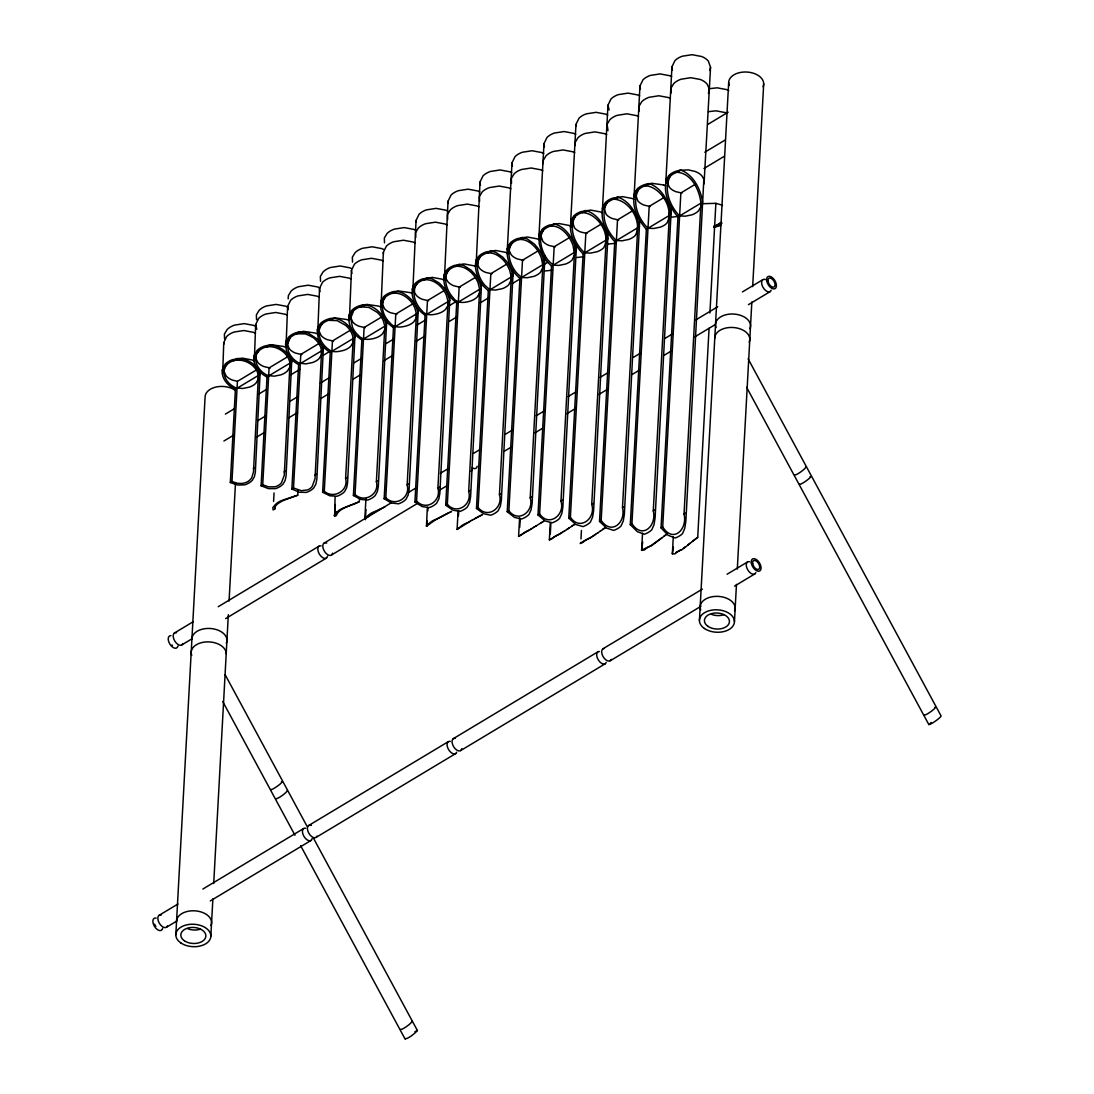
<?xml version="1.0" encoding="UTF-8"?>
<svg xmlns="http://www.w3.org/2000/svg" width="1094" height="1094" viewBox="0 0 1094 1094"><rect width="100%" height="100%" fill="white"/><g stroke="black" fill="none" stroke-linecap="round" stroke-linejoin="round"><path stroke-width="1.5" d="M175.819 934.823L205.084 397.026A17.531 11.213 3.1 0 1 215.997 387.044A17.531 11.213 3.1 0 1 235.06 390.175M222.697 373.41L223.75 342.6L226.732 336.46A21.36 13.675 3.1 0 1 234.089 332.043L243.853 330.525L253.398 332.316A17.449 11.172 3.1 0 1 255.435 333.246M260.181 371.687L255.326 472.43L254.396 476.752L252.235 480.416A21.36 13.675 3.1 0 1 244.878 484.833L237.713 485.052L230.328 482.536L235.401 389.245L260.03 374.449L259.346 372.302A19.692 15.425 25.7 0 0 253.767 364.562M230.328 482.536L231.969 481.551L237.425 381.355L255.914 370.251M210.841 936.095L212.879 898.83M213.713 883.514L228.331 614.719M229.07 601.071L235.47 483.384M254.369 359.953L255.668 324.535L258.663 318.409A21.36 13.675 3.1 0 1 266.02 313.978L275.784 312.474L285.329 314.265A17.449 11.172 3.1 0 1 287.366 315.181M231.969 481.551L237.576 483.316L241.979 483.466A17.395 14.072 36.6 0 0 251.811 477.572L253.493 471.911L258.54 372.685M291.825 358.928L286.081 475.917L285.137 480.43L282.977 484.218A21.36 13.675 3.1 0 1 275.62 488.635L268.454 488.635L261.097 485.777L267.018 376.938L291.647 362.141L290.963 359.899A20.389 16.26 30 0 0 285.384 351.694L283.373 350.012A20.157 16.068 30 0 0 273.979 345.595L269.001 345.02L264.269 346.196A21.36 13.675 3.1 0 0 256.912 350.613L253.917 356.753M261.097 485.777L262.738 484.792L269.097 367.899L287.585 356.794M273.582 501.462L274.047 492.956M298.019 490.071L297.746 495.185L282.813 500.095A21.36 13.675 3.1 0 0 275.442 504.512L272.803 507.602L273.117 509.968L274.772 508.983L274.95 505.578M286.04 346.497L287.599 306.484L290.58 300.344A21.36 13.675 3.1 0 1 297.937 295.927L307.701 294.409L317.246 296.2A17.449 11.172 3.1 0 1 319.284 297.13M262.738 484.792L268.331 486.816L274.799 486.816A16.779 13.743 42.7 0 0 281.445 482.823L284.249 475.329L290.17 359.912M323.427 346.771L316.836 479.404L315.879 484.109L313.704 488.006A21.36 13.675 3.1 0 1 306.347 492.423L299.209 492.232L291.866 489.018L298.635 364.63L323.25 349.834L322.58 347.495A21.265 17.203 34.4 0 0 317.014 338.853L308.125 333.055L299.141 331.879M291.866 489.018L293.507 488.033L300.782 354.429L319.27 343.325M317.725 333.041L319.516 288.419L322.511 282.293A21.36 13.675 3.1 0 1 329.868 277.862L339.632 276.344L349.177 278.136A17.449 11.172 3.1 0 1 351.215 279.066M293.507 488.033L301.301 490.686L307.469 489.934A16.178 13.36 48.6 0 0 312.187 486.502L315.004 478.734L321.773 347.755M355.112 333.096L347.577 482.892L346.62 487.787L344.446 491.808A21.36 13.675 3.1 0 1 337.089 496.225L329.95 495.828L322.634 492.259L330.238 352.323L354.866 337.526L354.21 335.092A22.263 18.215 38.8 0 0 348.658 326.012C343.407 320.651 335.133 316.193 327.612 319.27A21.36 13.675 3.1 0 0 320.255 323.701L317.274 329.827M322.634 492.259L324.275 491.274L332.453 340.972L350.942 329.868M336.487 512.047L336.296 515.465L334.655 516.45L335.092 496.826M334.846 513.031L335.297 504.498M349.396 319.585L351.447 270.368L354.429 264.228A21.36 13.675 3.1 0 1 361.786 259.811L371.55 258.293L381.095 260.085A17.449 11.172 3.1 0 1 383.146 261.015M324.275 491.274C333.656 499.425 348.836 490.768 345.608 478.461L353.225 338.511L352.473 335.256A20.116 16.451 38.8 0 0 345.663 325.328L337.198 320.665L328.556 320.296A19.309 12.362 3.1 0 0 323.181 323.113C318.067 327.106 318.19 334.846 320.843 340.234A20.116 16.246 39.3 0 0 328.733 349.506C333.041 353.047 339.208 351.543 344.104 350.244A19.309 12.362 3.1 0 0 350.75 346.251L353.212 342.162L353.212 338.484M386.743 320.296L378.333 486.379L377.375 491.466L375.187 495.596A21.36 13.675 3.1 0 1 367.816 500.026L360.705 499.411L353.389 495.5L361.854 340.015L386.483 325.219L384.856 320.159A23.453 19.35 43.1 0 0 380.302 313.157C375.803 308.385 369.28 304.077 362.483 304.952M353.389 495.5L355.044 494.515L364.124 327.516L382.613 316.412M336.296 515.465C339.277 507.301 352.104 505.879 359.283 501.667L359.461 498.249M365.943 498.618L364.835 518.953L367.652 515.903A21.36 13.675 3.1 0 1 375.01 511.472L384.938 506.878M365.423 519.691L365.97 509.558M381.068 306.129L383.365 252.304L386.36 246.164A21.36 13.675 3.1 0 1 393.717 241.747L403.481 240.229L413.026 242.02A17.449 11.172 3.1 0 1 415.064 242.95M355.044 494.515C364.452 503.445 379.782 494.187 376.377 481.702L384.828 326.217L383.215 320.528A21.155 17.463 43.1 0 0 377.307 312.405L368.869 307.387L360.227 306.84A19.309 12.362 3.1 0 0 354.853 309.657L349.806 313.185L348.945 316.371M418.264 309.752L409.088 489.866L408.117 495.144L405.915 499.397A21.36 13.675 3.1 0 1 398.558 503.814L391.447 503.008L384.158 498.741L393.471 327.708L418.086 312.911L416.472 307.646A24.724 20.526 47.4 0 0 411.946 300.317C406.941 294.655 398.722 289.103 390.968 292.358A21.36 13.675 3.1 0 0 383.597 296.775L380.616 302.915M384.158 498.741L385.799 497.756L395.796 314.06L412.862 303.817M412.739 292.672L416.048 220.441L419.029 214.301A21.36 13.675 3.1 0 1 426.387 209.884L436.15 208.366L445.696 210.157A17.449 11.172 3.1 0 1 447.747 211.087M385.799 497.756C395.249 507.466 410.729 497.606 407.146 484.943L416.445 313.91L414.845 308.002A22.331 18.543 47.4 0 0 410.742 301.383C406.189 296.036 399.023 291.975 391.83 293.411A19.309 12.362 3.1 0 0 386.524 296.2L381.478 299.729L380.849 301.971L380.89 309.465L383.748 317.246A24.724 20.239 47.8 0 0 389.013 324.139L393.471 327.708M449.949 296.009L439.843 493.353L438.858 498.823L436.656 503.199A21.36 13.675 3.1 0 1 429.299 507.616L422.188 506.59L414.927 501.982L425.074 315.4L420.629 311.626A26.106 21.442 51.8 0 1 415.392 304.405C412.247 298.115 410.031 289.103 415.282 283.319A21.36 13.675 3.1 0 1 422.64 278.902L432.403 277.384L441.949 279.175A17.449 11.172 3.1 0 1 443.986 280.105M448.048 305.24L445.586 309.328A19.309 12.362 3.1 0 1 438.94 313.322C433.142 315.14 425.621 316.18 421.641 310.368A23.589 19.377 51.8 0 1 416.91 303.845C413.518 297.513 412.11 287.913 418.195 282.744A19.309 12.362 3.1 0 1 423.501 279.955C430.831 278.601 437.915 283.045 442.386 288.556A23.589 19.665 51.5 0 1 446.461 295.476L448.048 301.561L437.901 488.184C441.661 501.025 426.031 511.486 416.568 500.997L427.467 300.604L444.547 290.361M449.935 512.375L451.576 511.39L435.453 519.896L426.482 526.132L427.357 507.288M426.947 526.173L427.234 521.086M427.781 510.912L427.973 507.52M444.41 279.202L448.034 201.241L451.015 195.101A21.36 13.675 3.1 0 1 458.386 190.684L468.136 189.166L477.681 190.958A17.449 11.172 3.1 0 1 479.733 191.888M479.664 292.932L477.203 297.021A19.309 12.362 3.1 0 1 470.557 301.014C464.718 302.86 457.087 303.9 453.272 297.841A24.943 20.526 55.6 0 1 448.554 291.018C445.244 284.467 443.685 274.649 449.866 269.288A19.309 12.362 3.1 0 1 455.172 266.485L459.042 264.283L463.979 265.637L471.117 270.204L475.22 274.635A27.61 23.07 55.5 0 1 479.719 282.621L481.319 288.296L470.598 496.854L469.599 502.488L467.384 506.987A21.36 13.675 3.1 0 1 460.027 511.404L452.943 510.187L445.696 505.223L456.69 303.093L452.26 299.113A27.61 22.714 55.6 0 1 447.036 291.565C443.973 285.042 441.634 275.838 446.954 269.862A21.36 13.675 3.1 0 1 454.311 265.445L464.075 263.928L473.62 265.719A17.449 11.172 3.1 0 1 475.658 266.649M459.453 265.432A18.434 11.802 3.1 0 0 455.254 266.471C462.365 265.254 469.75 270.013 474.017 275.715A24.943 20.841 55.5 0 1 478.092 282.936L479.664 289.254L468.67 491.425C472.581 504.457 456.786 515.506 447.337 504.238L459.152 287.148L474.796 277.753M470.283 521.264L457.087 529.414L458.112 510.775M458.454 515.821L458.728 510.734M476.095 265.746L480.02 182.028L483.001 175.888A21.36 13.675 3.1 0 1 490.372 171.471L500.122 169.953L509.667 171.744A17.449 11.172 3.1 0 1 511.718 172.674M481.401 286.642L481.579 283.319M513.277 269.548L501.353 500.341L500.341 506.166L498.126 510.789A21.36 13.675 3.1 0 1 490.768 515.206L483.685 513.783L476.464 508.464L488.307 290.785L483.876 286.601A29.237 24.054 59.3 0 1 478.68 278.724C475.685 271.982 473.237 262.56 478.625 256.406A21.36 13.675 3.1 0 1 485.982 251.989L495.746 250.471L505.291 252.263A17.449 11.172 3.1 0 1 507.329 253.193M511.459 273.76L499.438 494.666C503.513 507.903 487.541 519.527 478.105 507.479L490.823 273.691L506.467 264.297M508.478 253.835L507.315 249.09L512.006 162.815L515 156.674A21.36 13.675 3.1 0 1 522.358 152.257L532.108 150.74L541.667 152.531A17.449 11.172 3.1 0 1 543.704 153.461M544.962 255.846L532.094 503.828L531.082 509.845L528.867 514.59A21.36 13.675 3.1 0 1 521.496 519.007L514.44 517.366L507.219 511.705L519.91 278.478L515.506 274.088A30.974 25.463 62.7 0 1 510.31 265.869C507.397 258.909 504.84 249.295 510.296 242.95A21.36 13.675 3.1 0 1 517.667 238.533L527.417 237.015L536.963 238.807A17.449 11.172 3.1 0 1 539.014 239.736M543.144 259.962L530.207 497.907C534.419 511.336 518.283 523.534 508.874 510.72L522.494 260.235L538.139 250.841M531.766 528.539L528.689 530.453A21.36 13.675 3.1 0 0 521.332 534.884L518.597 536.388L519.623 517.626M519.718 527.39L520.17 518.871M540.149 240.379L538.986 235.634L543.991 143.615L546.986 137.475A21.36 13.675 3.1 0 1 554.343 133.058L564.107 131.54L573.653 133.331A17.449 11.172 3.1 0 1 575.69 134.247M576.511 244.687L562.849 507.315L561.824 513.524L559.595 518.378A21.36 13.675 3.1 0 1 552.238 522.795L545.181 520.963L537.988 514.946L551.526 266.17L547.123 261.575A32.847 26.94 65.9 0 1 541.954 253.029M574.774 247.353L560.976 501.148C565.338 514.795 549.01 527.554 539.629 513.961L554.166 246.779L569.81 237.384M564.764 530.754L559.431 534.255A21.36 13.675 3.1 0 0 552.073 538.672L549.352 539.875L550.282 522.823M550.296 534.022L550.856 523.807M571.82 226.923L570.658 222.178L575.977 124.401L578.972 118.261A21.36 13.675 3.1 0 1 586.329 113.844L596.093 112.326L605.638 114.118A17.449 11.172 3.1 0 1 607.676 115.048M608.209 230.93L593.604 510.802L592.565 517.202L590.336 522.18A21.36 13.675 3.1 0 1 582.979 526.597L575.936 524.546L568.757 518.187L583.129 253.863C573.817 244.755 565.803 228.113 573.653 216.038A21.36 13.675 3.1 0 1 581.01 211.621L590.774 210.103L600.319 211.894A17.449 11.172 3.1 0 1 602.356 212.824M606.377 235.169L591.731 504.389C596.244 518.255 579.724 531.561 570.398 517.202L585.851 233.323L601.495 223.928M580.969 538.973L581.434 530.44M602.397 210.335L607.963 105.188L610.958 99.048A21.36 13.675 3.1 0 1 618.315 94.631L628.079 93.113L637.624 94.904A17.449 11.172 3.1 0 1 639.662 95.834M639.812 218.8L624.359 514.289L623.307 520.881L621.064 525.968A21.36 13.675 3.1 0 1 613.707 530.399L606.678 528.142L599.526 521.428L614.746 241.555C605.461 231.955 597.461 214.985 605.324 202.581A21.36 13.675 3.1 0 1 612.681 198.164L622.445 196.647L631.99 198.438A17.449 11.172 3.1 0 1 634.028 199.354M637.993 222.971L622.5 507.63C626.11 522.139 611.669 535.759 601.167 520.443L617.522 219.853L633.166 210.458M634.069 196.879L639.963 85.988L642.944 79.848A21.36 13.675 3.1 0 1 650.301 75.431L660.065 73.913L669.61 75.705A17.449 11.172 3.1 0 1 671.648 76.621M671.347 207.737L655.115 517.777L654.048 524.559L651.805 529.769A21.36 13.675 3.1 0 1 644.448 534.187L637.419 531.739L630.294 524.669L646.363 229.248C637.118 219.169 629.118 201.87 636.995 189.125A21.36 13.675 3.1 0 1 644.352 184.695L647.539 183.847M669.528 212.086L653.268 510.871C656.933 525.612 642.452 539.821 631.935 523.684L649.193 206.397L663.415 197.864M664.099 536.033L666.943 534.077L651.641 545.646A21.36 13.675 3.1 0 0 644.27 550.063L641.604 550.35L642.534 533.311M642.684 542.077L641.604 550.35M665.754 183.409L671.948 66.775L674.93 60.635A21.36 13.675 3.1 0 1 682.287 56.218L692.051 54.7L701.596 56.491A17.449 11.172 3.1 0 1 708.365 61.114L710.553 67.322L704.03 183.956M679.224 170.377L688.304 169.871L695.333 171.512A17.449 11.172 3.1 0 1 702.116 176.134L703.852 179.142L685.856 521.264L684.789 528.238L682.547 533.571A21.36 13.675 3.1 0 1 675.176 537.988L668.174 535.322L661.049 527.91L677.965 216.94C668.776 206.369 660.762 188.756 668.68 175.669A21.36 13.675 3.1 0 1 676.037 171.238L679.21 170.39M682 193.105L675.641 191.614A15.767 10.092 3.1 0 1 669.528 187.443L667.6 183.286L667.791 180.373A18.434 11.802 3.1 0 1 670.212 176.325L671.593 175.081A19.309 12.362 3.1 0 1 676.899 172.291C691.695 173.098 699.463 190.124 700.939 203.101L684.037 514.112C687.757 529.099 673.234 543.882 662.704 526.925L680.865 192.941L695.087 184.407M709.076 328.296L697.712 537.318L682.369 549.448A21.36 13.675 3.1 0 0 675.012 553.865L672.359 553.837L673.289 536.798M673.357 547.014L672.359 553.837M709.91 313.007L715.873 203.334L703.456 203.675M699.422 620.394L728.672 82.597M734.443 621.665L736.467 584.401M737.301 569.085L751.838 301.999M752.672 286.655L763.694 83.869M222.246 370.21L225.227 364.07A21.36 13.675 3.1 0 1 232.584 359.652L242.348 358.135L251.893 359.926A17.449 11.172 3.1 0 1 253.945 360.856M285.589 343.297L288.584 337.157A21.36 13.675 3.1 0 1 295.941 332.74L299.113 331.879M412.288 289.459L413.163 286.272L416.814 283.989A18.434 11.802 3.1 0 0 414.394 288.037L414.558 292.385L416.13 295.106A15.767 10.092 3.1 0 0 422.243 299.277L428.602 300.768M443.959 276.003L444.834 272.816L448.485 270.533A18.434 11.802 3.1 0 0 446.065 274.58L446.229 278.929L447.802 281.637A15.767 10.092 3.1 0 0 453.928 285.821L460.273 287.312M475.644 262.546L476.505 259.36L481.551 255.832A19.309 12.362 3.1 0 1 486.844 253.029L486.926 253.015A18.434 11.802 3.1 0 1 491.124 251.976M507.315 249.09L508.177 245.904L513.223 242.376A19.309 12.362 3.1 0 1 518.529 239.572L518.597 239.559A18.434 11.802 3.1 0 1 522.809 238.519M509.175 249.117L509.421 247.654A18.434 11.802 3.1 0 1 511.828 243.62C507.342 250.02 508.806 258.649 511.828 265.363A27.993 23.001 62.7 0 0 516.518 272.775L521.51 277.479L527.24 277.712L533.776 276.399A19.309 12.362 3.1 0 0 540.422 272.406L543.13 266.868L541.339 257.869A27.993 23.398 62.8 0 0 537.304 250.061C533.106 244.126 526.31 238.574 518.597 239.559L522.399 237.357L527.308 238.984L534.419 244.085L538.508 248.94A30.974 25.9 62.8 0 1 542.966 257.596L544.538 263.681L519.91 278.478M511.513 279.175L508.819 284.713A19.309 12.362 3.1 0 1 502.16 288.707L495.637 290.019L489.893 289.787L484.888 285.302A26.42 21.73 59.3 0 1 480.184 278.191C477.107 271.709 475.699 263.203 480.198 257.022A18.434 11.802 3.1 0 0 477.75 261.124L477.914 265.473L479.473 268.18A15.767 10.092 3.1 0 0 485.599 272.365L491.958 273.856M538.986 235.634L541.981 229.494A21.36 13.675 3.1 0 1 549.338 225.077L559.102 223.559L568.648 225.35A17.449 11.172 3.1 0 1 570.685 226.28M570.658 222.178L571.533 218.991L576.565 215.463A19.309 12.362 3.1 0 1 581.871 212.66L585.741 210.445C598.213 214.027 605.734 226.923 607.758 239.066L583.129 253.863M602.343 208.722L603.204 205.535L608.25 202.007A19.309 12.362 3.1 0 1 613.543 199.204L613.625 199.176A18.434 11.802 3.1 0 1 617.823 198.151M634.014 195.252L634.876 192.065L639.922 188.537A19.309 12.362 3.1 0 1 645.228 185.748L645.296 185.72A18.434 11.802 3.1 0 1 647.306 185.132M665.685 181.795L666.547 178.609L670.212 176.325C663.224 189.385 669.897 206.055 679.565 215.942L685.295 216.174L691.832 214.862A19.309 12.362 3.1 0 0 698.492 210.868L700.939 206.78L700.939 203.101M710.553 67.322L709.691 70.508M334.08 515.465L336.925 512.101A21.36 13.675 3.1 0 1 344.282 507.684L359.283 501.667M259.989 373.943L260.591 372.37M291.66 360.487L292.262 358.914M708.433 93.51L709.24 88.71L707.121 84.115A17.449 11.172 3.1 0 0 700.351 79.493L690.793 77.701L681.042 79.219A21.36 13.675 3.1 0 0 673.685 83.636L670.964 88.176L671.142 92.99M426.345 525.927L429.121 523.493A21.36 13.675 3.1 0 1 436.479 519.076L449.032 512.594M549.352 539.875L562.521 532.19M457.087 529.414L459.863 527.281A21.36 13.675 3.1 0 1 467.22 522.864L472.512 520.019M257.377 352.733L259.825 350.039A19.309 12.362 3.1 0 1 265.131 347.236L271.503 344.747L283.565 346.47A17.449 11.172 3.1 0 1 285.616 347.4M366.928 517.64L372.192 513.496L380.274 509.284M270.902 789.403C271.462 790.976 284.741 781.321 281.418 781.786M275.879 798.634C277.233 799.523 286.97 792.603 287.257 790.62M794.613 474.892C795.967 475.794 805.704 468.875 805.991 466.878M799.605 484.122C800.179 485.695 813.457 476.054 810.134 476.519M400.568 1029.399C401.922 1030.302 411.659 1023.369 411.946 1021.386M405.559 1038.63C407.392 1039.273 415.091 1033.474 417.388 1030.507L313.622 838.455M924.293 714.902C924.854 716.474 938.146 706.82 934.823 707.285M580.777 542.378L580.271 543.513L582.801 542.474A21.36 13.675 3.1 0 1 590.158 538.057L595.505 534.323M518.597 536.388L529.646 529.838M931.144 722.464C925.086 728.248 940.197 718.594 941.114 716.009L748.077 358.75M692.475 541.325L697.712 537.318M687.757 545.058L690.095 543.239M661.72 537.92L650.643 545.892L643.696 549.133M602.575 529.441L605.406 527.595L600.209 531.301M683.353 548.272L685.5 546.74M597.584 533.106L600.209 531.11M597.844 532.751L592.524 536.525M571.82 526.132L574.637 524.354L572.996 525.339M572.066 526.077L566.842 529.523M569.454 527.705L564.272 531.178M591.129 537.209L582.035 542.022M681.371 549.598L675.668 552.648M541.051 522.836L543.882 521.113L542.227 522.098M541.311 522.7L536.087 525.927M533.53 527.513L536.333 525.749M531.041 529.031L534.009 527.171M225.378 414.106L234.157 408.841M259.005 393.922L266.307 389.532M291.154 374.613L299.92 369.348M323.304 355.304L329.157 351.789M707.709 124.47L728.166 112.176M425.074 315.4L449.702 300.604L448.102 295.134A26.106 21.757 51.5 0 0 443.59 287.476L439.46 283.25L432.308 278.956L427.371 277.739L423.583 279.927A18.434 11.802 3.1 0 1 425.593 279.326M223.914 441.005L234.157 434.851M257.541 420.807L264.844 416.417M289.691 401.498L296.994 397.108M320.392 383.064L329.157 377.799M354.005 362.88L361.307 358.49M386.155 343.571L393.471 339.181M416.855 325.137L425.621 319.872M449.005 305.828L456.321 301.438M704.782 152.23L725.254 139.95M456.69 303.093L481.319 288.296M488.307 290.785L512.922 275.989L511.349 270.109A29.237 24.451 59.3 0 0 506.864 261.794L502.761 257.145L495.65 252.304L490.727 250.827L486.926 253.015C494.502 251.921 501.38 257.104 505.66 262.888A26.42 22.099 59.3 0 1 509.708 270.409L511.459 277.712M256.68 437.094L263.982 432.704M288.83 417.785L297.609 412.52M320.993 398.476L328.296 394.086M353.143 379.167L360.459 374.777M383.844 360.733L392.609 355.468M415.993 341.424L424.759 336.159M449.607 321.239L456.923 316.85M480.307 302.806L489.073 297.541M512.457 283.496L519.773 279.107M544.621 264.187L547.533 262.437M703.934 168.517L724.392 156.237M551.526 266.17L576.155 251.374L574.596 245.083A32.847 27.418 66.2 0 0 570.152 236.099C566.309 230.478 560.894 225.405 554.07 223.901L550.282 226.089A19.309 12.362 3.1 0 0 544.894 228.919L539.848 232.448L539.205 234.978L539.178 243.688L541.954 253.029M614.746 241.555L639.375 226.759C637.351 214.356 630.062 200.995 617.426 196.988L613.625 199.176C629.077 199.641 643.135 221.932 635.258 235.483A19.309 12.362 3.1 0 1 628.612 239.477L622.076 240.789L616.346 240.557C606.65 231.627 599.854 215.532 606.896 203.197A18.434 11.802 3.1 0 0 604.449 207.286M646.363 229.248L670.991 214.451C668.967 201.775 661.911 187.963 649.098 183.532L647.552 183.847M253.316 468.738L254.957 467.74M677.965 216.94L702.594 202.144C700.57 189.207 693.733 174.944 680.769 170.076L676.967 172.264A18.434 11.802 3.1 0 1 678.991 171.676M284.071 471.979L285.725 470.981M713.958 226.732L717.09 224.885M314.84 475.22L316.494 474.222M297.746 495.185L283.715 500.355A16.779 4.827 -19.3 0 0 277.055 504.348L274.676 507.137L274.772 508.983M345.608 478.461L347.249 477.463M376.377 481.702L378.018 480.717M407.146 484.943L408.787 483.958M174.384 633.029L193.378 621.624M218.212 606.719L318.997 546.193M323.988 543.198L390.886 503.021M408.336 492.532L415.611 488.17M440.335 473.319L447.61 468.957M473.579 453.354L479.404 449.866M505.578 434.14L512.854 429.778M536.128 415.802L544.853 410.565M568.128 396.589L575.389 392.226M600.114 377.375L607.389 372.999M633.358 357.41L640.633 353.047M665.357 338.196L672.632 333.82M695.907 319.858L717.719 306.744M742.443 291.907L762.805 279.681M414.927 501.982L416.568 500.997M437.901 488.184L439.556 487.199M181.836 644.899L192.065 638.759M225.651 618.589L326.45 558.063M331.427 555.068L417.252 503.541M439.063 490.44L446.338 486.064M504.307 451.261L511.582 446.885M534.843 432.909L542.118 428.547M566.842 413.696L575.567 408.459M598.842 394.483L607.567 389.245M632.086 374.517L639.361 370.155M664.085 355.304L671.36 350.942M694.622 336.966L714.984 324.74M748.446 304.652L770.258 291.551M445.696 505.223L447.337 504.238M468.67 491.425L470.324 490.44M476.464 508.464L478.105 507.479M499.438 494.666L501.079 493.681M480.704 515.616L482.345 514.631L472.047 520.156M507.219 511.705L508.874 510.72M530.207 497.907L531.848 496.922M537.988 514.946L539.629 513.961M560.976 501.148L562.617 500.163M568.757 518.187L570.398 517.202M591.731 504.389L593.386 503.404M599.526 521.428L601.167 520.443M622.5 507.63L624.154 506.645M630.294 524.669L631.935 523.684M653.268 510.871L654.909 509.886M661.049 527.91L662.704 526.925M684.037 514.112L685.678 513.127M159.027 915.377L178.021 903.972M202.855 889.053L303.64 828.527M308.631 825.532L448.253 741.691M453.244 738.696L597.844 651.86M602.835 648.865L702.362 589.092M727.086 574.241L747.448 562.015M166.479 927.247L176.695 921.107M210.294 900.936L311.093 840.411M316.07 837.416L455.706 753.561M460.683 750.566L605.297 663.73M610.288 660.735L701.09 606.213M734.539 586.124L754.901 573.885M714.109 226.704L721.589 222.273M718.443 224.147L720.399 223.012M713.849 227.47L720.153 224.202A19.309 12.362 3.1 0 0 721.931 223.258M414.913 1031.683L417.388 1030.507M474.605 518.747L479.801 515.958M709.719 88.655L717.158 87.821L726.703 89.612A17.449 11.172 3.1 0 1 728.754 90.542M708.461 111.656L715.914 110.822L725.459 112.614M671.784 217.132L679.224 216.297M608.428 244.058L615.881 243.224M576.757 257.514L584.21 256.68M362.47 304.966L359.283 305.814A21.36 13.675 3.1 0 0 351.926 310.245C346.839 315.646 348.795 324.262 352.104 330.087A23.453 19.104 43.6 0 0 357.382 336.651L361.854 340.015M545.086 270.97L552.538 270.136M650.328 206.561L643.969 205.07A15.767 10.092 3.1 0 1 637.843 200.899L635.874 195.279M618.643 220.017L612.298 218.526A15.767 10.092 3.1 0 1 606.172 214.356L604.203 208.749M586.972 233.473L580.627 231.983A15.767 10.092 3.1 0 1 574.5 227.812L572.531 222.205M555.301 246.929L548.942 245.439A15.767 10.092 3.1 0 1 542.829 241.268L540.846 235.661M523.629 260.399L517.271 258.909A15.767 10.092 3.1 0 1 511.158 254.724L509.23 250.567M396.931 314.224L390.572 312.734A15.767 10.092 3.1 0 1 384.459 308.563L382.531 304.405L382.722 301.493A18.434 11.802 3.1 0 1 385.143 297.445C380.917 302.764 381.97 310.942 385.266 316.686A22.331 18.283 47.8 0 0 390.025 322.908C394.155 328.46 401.566 327.421 407.337 325.629A19.309 12.362 3.1 0 0 413.983 321.636L416.431 317.547L416.431 313.869M365.259 327.68L358.9 326.19A15.767 10.092 3.1 0 1 352.774 322.019L350.859 317.862L351.051 314.949A18.434 11.802 3.1 0 1 353.458 310.901L350.695 318.299L352.487 327.297A21.155 17.23 43.6 0 0 358.394 335.434C362.675 340.726 369.991 339.714 375.721 337.937A19.309 12.362 3.1 0 0 382.367 333.943L384.828 329.855L384.828 326.176M333.574 341.137L327.229 339.646A15.767 10.092 3.1 0 1 321.103 335.475L319.188 331.318L319.38 328.405A18.434 11.802 3.1 0 1 321.786 324.357L318.135 326.641L317.205 331.017L318.231 338.196L320.474 342.942A22.263 17.996 39.3 0 0 327.926 350.859L330.238 352.323M301.903 354.593L295.558 353.102A15.767 10.092 3.1 0 1 289.431 348.931L287.503 344.774L287.695 341.861A18.434 11.802 3.1 0 1 290.115 337.814L291.496 336.583A19.309 12.362 3.1 0 1 296.802 333.779L296.884 333.752A18.434 11.802 3.1 0 1 298.894 333.164M270.232 368.049L263.873 366.558A15.767 10.092 3.1 0 1 257.76 362.387L255.832 358.23L256.023 355.318A18.434 11.802 3.1 0 1 258.444 351.283L254.779 353.567L253.863 357.67A20.157 15.904 30.6 0 0 255.914 366.504L257.186 368.623A20.389 16.095 30.6 0 0 264.693 375.68L267.018 376.938M237.425 381.355L232.202 380.015A15.767 10.092 3.1 0 1 226.075 375.844L224.161 371.687L224.352 368.774A18.434 11.802 3.1 0 1 226.759 364.74L228.154 363.495A19.309 12.362 3.1 0 1 233.46 360.692L237.33 358.476L242.307 358.914A19.692 15.425 25.7 0 1 251.729 362.962L253.74 364.534M715.873 203.334L720.454 204.633A17.449 11.172 3.1 0 1 722.491 205.563M663.661 184.982L651.586 183.259L645.296 185.72C660.954 186.664 674.656 209.419 666.875 223.176A19.309 12.362 3.1 0 1 660.229 227.169L653.692 228.482L647.949 228.249C638.267 218.841 631.553 202.499 638.527 189.782A18.434 11.802 3.1 0 0 636.12 193.829M267.592 375.516L274.348 376.172L280.885 374.859A19.309 12.362 3.1 0 0 287.531 370.866L289.992 366.777L289.842 362.155M235.401 389.245L233.077 388.083A19.624 15.234 26.2 0 1 225.542 381.464L224.27 379.454A19.624 15.234 26.2 0 1 222.191 370.989L223.108 367.023L226.759 364.74L225.706 366.162A17.819 13.825 26.2 0 0 235.962 387.891L242.731 388.479L249.268 387.167A19.309 12.362 3.1 0 0 255.928 383.173L258.375 379.085L258.225 374.504A17.819 13.962 25.7 0 0 235.538 360.268L233.528 360.664A18.434 11.802 3.1 0 1 239.996 359.379M312.05 336.829L305.541 333.93L296.884 333.752L303.175 331.291L315.25 333.014A17.449 11.172 3.1 0 1 317.287 333.93M298.635 364.63L296.31 363.263A21.265 17.012 34.9 0 1 288.83 355.782L286.587 351.256L285.534 344.337L286.464 340.111L290.115 337.814L287.366 344.842L288.324 351.078A19.159 15.33 34.9 0 0 299.209 363.167L305.964 363.864L312.501 362.552A19.309 12.362 3.1 0 0 319.147 358.558L321.595 354.47L321.458 349.806A19.159 15.507 34.4 0 0 312.05 336.829M746.628 387.331L928.956 724.802M225.173 674.752L307.14 826.476M222.738 701.555L294.983 835.255M300.659 845.744L405.231 1039.3M609.139 109.933L607.963 105.188M608.004 130.637L607.115 124.292L609.823 119.766A21.36 13.675 3.1 0 1 617.194 115.335L626.944 113.817L636.489 115.608A17.449 11.172 3.1 0 1 638.54 116.538M256.83 329.294L255.668 324.535M703.852 179.142L704.304 182.356M672.4 69.975L671.948 66.775M640.414 89.188L639.963 85.988M639.224 111.041L639.033 106.227L641.754 101.701A21.36 13.675 3.1 0 1 649.111 97.284L658.875 95.766L668.42 97.557A17.449 11.172 3.1 0 1 670.458 98.487M544.443 146.815L543.991 143.615M512.457 166.028L512.006 162.815M511.513 183.272L511.336 178.459L514.057 173.932A21.36 13.675 3.1 0 1 521.414 169.515L531.178 167.997L540.723 169.789A17.449 11.172 3.1 0 1 542.761 170.719M480.471 185.228L480.02 182.028M479.596 201.337L479.418 196.523L482.126 191.997A21.36 13.675 3.1 0 1 489.497 187.58L499.247 186.062L508.792 187.853A17.449 11.172 3.1 0 1 510.843 188.77M447.665 219.402L447.487 214.574L450.208 210.048A21.36 13.675 3.1 0 1 457.565 205.631L467.329 204.113L476.875 205.904A17.449 11.172 3.1 0 1 478.912 206.834M448.048 301.561L448.294 303.79M415.747 237.453L415.57 232.639L418.277 228.113A21.36 13.675 3.1 0 1 425.634 223.696L435.398 222.178L444.943 223.969A17.449 11.172 3.1 0 1 446.995 224.899M384.514 242.854L384.322 238.041L387.044 233.514A21.36 13.675 3.1 0 1 394.401 229.097L404.165 227.579L413.71 229.371A17.449 11.172 3.1 0 1 415.747 230.301M352.528 262.068L352.336 257.254L355.058 252.728A21.36 13.675 3.1 0 1 362.415 248.311L372.179 246.793L381.724 248.584A17.449 11.172 3.1 0 1 383.762 249.514M351.899 273.568L351.447 270.368M320.528 281.281L320.351 276.467L323.072 271.927A21.36 13.675 3.1 0 1 330.429 267.51L340.193 265.992L349.738 267.784A17.449 11.172 3.1 0 1 351.776 268.714M319.968 291.633L319.516 288.419M288.05 309.684L287.599 306.484M256.557 319.694L256.379 314.881L259.1 310.354A21.36 13.675 3.1 0 1 266.457 305.937L276.221 304.419L285.766 306.211A17.449 11.172 3.1 0 1 287.804 307.14M224.571 338.908L224.393 334.094L227.114 329.567A21.36 13.675 3.1 0 1 234.472 325.137L244.222 323.619L253.781 325.41A17.449 11.172 3.1 0 1 255.818 326.34M575.977 124.401L576.046 126.015M574.979 145.57L575.184 142.343L577.905 137.817A21.36 13.675 3.1 0 1 585.263 133.4L595.027 131.882L604.572 133.673A17.449 11.172 3.1 0 1 606.609 134.603M543.048 163.635L543.267 160.408L545.974 155.881A21.36 13.675 3.1 0 1 553.345 151.451L563.095 149.946L572.641 151.738A17.449 11.172 3.1 0 1 574.692 152.654M448.034 201.241L448.089 202.855M416.048 220.441L416.103 222.055M383.365 252.304L383.433 253.917M288.16 298.894L288.365 295.667L291.086 291.141A21.36 13.675 3.1 0 1 298.443 286.724L308.207 285.206L317.752 286.997A17.449 11.172 3.1 0 1 319.79 287.927M223.75 342.6L223.805 344.213M552.292 225.501A18.434 11.802 3.1 0 0 550.282 226.089C558.131 225.241 564.805 231.162 568.948 237.234A29.675 24.779 66.2 0 1 572.955 245.343L574.733 254.56L572.039 260.098A19.309 12.362 3.1 0 1 565.393 264.092L558.856 265.404L553.113 265.172L548.135 260.235A29.675 24.341 65.9 0 1 543.472 252.523C540.491 245.576 538.959 236.714 543.554 230.109A18.434 11.802 3.1 0 0 541.092 234.198M586.152 211.607A18.434 11.802 3.1 0 0 581.953 212.633C597.201 212.619 611.614 234.417 603.656 247.791A19.309 12.362 3.1 0 1 596.996 251.784L590.459 253.097L584.729 252.864C575.034 244.441 568.224 228.714 575.184 216.708A18.434 11.802 3.1 0 0 572.764 220.742M380.644 307.017A17.449 11.172 3.1 0 0 378.592 306.088L366.517 304.378L360.227 306.84A18.434 11.802 3.1 0 1 364.439 305.814M348.959 320.474A17.449 11.172 3.1 0 0 346.921 319.557L334.846 317.834L328.556 320.296A18.434 11.802 3.1 0 1 332.754 319.27M663.661 184.982A17.449 11.172 3.1 0 1 665.713 185.898M412.315 293.561A17.449 11.172 3.1 0 0 410.264 292.631L398.202 290.908L391.898 293.383A18.434 11.802 3.1 0 1 393.922 292.795M289.773 362.155A18.256 14.564 30 0 0 267.196 346.784L265.213 347.208A18.434 11.802 3.1 0 1 269.411 346.183M267.606 375.461A18.256 14.413 30.6 0 1 257.336 352.706M721.219 225.159A21.36 13.675 3.1 0 1 719.059 226.02L714.327 227.196L718.129 225.008A18.434 11.802 3.1 0 1 713.917 226.034M755.845 572.586A7.015 3.911 59 0 1 747.708 569.783A7.015 3.911 59 0 1 749.554 561.701M162.199 929.462A7.015 3.911 59 0 1 154.076 925.729A7.015 3.911 59 0 1 156.155 918.057M162.609 928.341A7.015 3.911 59 0 1 162.445 928.943M167.423 925.948A7.015 3.911 59 0 1 159.286 923.145A7.015 3.911 59 0 1 161.146 915.063M312.2 838.496A7.015 3.911 59 0 1 304.132 836.691A7.015 3.911 59 0 1 305.746 828.213M317.028 836.103A7.015 3.911 59 0 1 308.658 832.903A7.015 3.911 59 0 1 311.366 825.409M461.805 748.665A7.015 3.911 59 0 1 453.736 746.86A7.015 3.911 59 0 1 455.35 738.382M456.649 752.262A7.015 3.911 59 0 1 448.513 749.458A7.015 3.911 59 0 1 450.359 741.376M610.671 660.393A7.015 3.911 59 0 1 602.876 656.222A7.015 3.911 59 0 1 604.353 648.455M611.231 659.436A7.015 3.911 59 0 1 610.999 659.956M606.254 662.431A7.015 3.911 59 0 1 598.35 660.01A7.015 3.911 59 0 1 599.362 651.45M155.868 926.386A4.909 2.735 59 0 1 155.512 925.866M154.91 924.731A4.909 2.735 59 0 1 154.678 924.156M771.202 290.238A7.015 3.911 59 0 1 762.846 287.038A7.015 3.911 59 0 1 765.54 279.544M177.556 647.115A7.015 3.911 59 0 1 169.666 643.792A7.015 3.911 59 0 1 170.924 635.628M177.966 645.993A7.015 3.911 59 0 1 177.802 646.595M182.78 643.6A7.015 3.911 59 0 1 174.643 640.797A7.015 3.911 59 0 1 176.503 632.715M327.557 556.149A7.015 3.911 59 0 1 319.503 554.343A7.015 3.911 59 0 1 321.116 545.879M332.549 553.154A7.015 3.911 59 0 1 327.421 554.508A7.015 3.911 59 0 1 322.798 546.508A7.015 3.911 59 0 1 326.723 543.062M477.162 466.317A7.015 3.911 59 0 1 472.034 467.671M472.006 469.914A7.015 3.911 59 0 1 471.063 471.213M172.469 645.378A4.909 2.735 59 0 1 172.031 644.981M729.247 85.523A17.531 11.213 3.1 0 1 746.313 72.013A17.531 11.213 3.1 0 1 763.065 86.754M716.078 327.53A17.531 11.213 3.1 0 1 733.144 314.019A17.531 11.213 3.1 0 1 749.91 328.761M714.779 338.046A17.531 11.213 3.1 0 1 734.689 327.639A17.531 11.213 3.1 0 1 749.171 342.203M700.721 609.878A17.531 11.213 3.1 0 1 717.787 596.367A17.531 11.213 3.1 0 1 734.553 611.108M723.845 614.773A12.54 8.027 3.1 0 1 711.332 614.308M191.915 639.033A17.531 11.213 3.1 0 1 211.826 628.626A17.531 11.213 3.1 0 1 226.308 643.19M191.751 655.402A17.531 11.213 3.1 0 1 206.534 641.904A17.531 11.213 3.1 0 1 226.212 653.747M176.558 921.38A17.531 11.213 3.1 0 1 196.469 910.974A17.531 11.213 3.1 0 1 210.951 925.538M200.257 929.189A12.54 8.027 3.1 0 1 187.73 928.738M751.332 563.109A7.015 3.911 59 0 0 759.427 571.136A7.015 3.911 59 0 0 757.718 560.634A7.015 3.911 59 0 0 751.332 563.109M752.672 563.629A5.073 2.831 59 0 0 758.525 569.427A5.073 2.831 59 0 0 757.28 561.824A5.073 2.831 59 0 0 752.672 563.629M766.689 280.761A7.015 3.911 59 0 0 774.784 288.789A7.015 3.911 59 0 0 773.075 278.286A7.015 3.911 59 0 0 766.689 280.761M768.029 281.281A5.073 2.831 59 0 0 773.882 287.079A5.073 2.831 59 0 0 772.651 279.49A5.073 2.831 59 0 0 768.029 281.281M704.468 628.517A17.531 11.213 3.1 0 0 733.814 624.551A17.531 11.213 3.1 0 0 712.509 610.028A17.531 11.213 3.1 0 0 704.468 628.517M708.023 626.383A12.54 8.027 3.1 0 0 729.001 623.553A12.54 8.027 3.1 0 0 713.767 613.16A12.54 8.027 3.1 0 0 708.023 626.383M180.866 942.946A17.531 11.213 3.1 0 0 210.226 938.98A17.531 11.213 3.1 0 0 188.92 924.457A17.531 11.213 3.1 0 0 180.866 942.946M184.421 940.813A12.54 8.027 3.1 0 0 205.412 937.982A12.54 8.027 3.1 0 0 190.178 927.589A12.54 8.027 3.1 0 0 184.421 940.813"/></g></svg>
